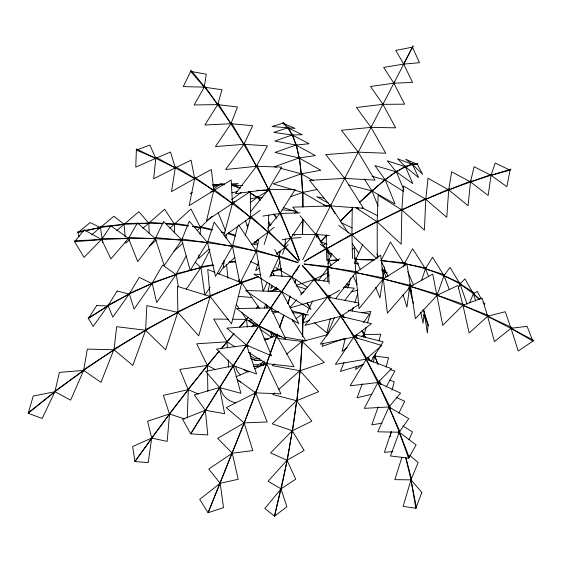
<?xml version="1.0" encoding="UTF-8"?>
<svg xmlns="http://www.w3.org/2000/svg" width="562" height="562" viewBox="0 0 562 562"><rect width="100%" height="100%" fill="white"/><g stroke="black" fill="none" stroke-linecap="round" stroke-linejoin="round"><path stroke-width="0.84" d="M302.981 206.964L303.03 191.473L302.595 192.471L302.848 207.006M102.115 238.302L100.303 226.69L124.026 224.35L148.839 223.191L162.488 223.739M352.241 207.09L351.945 234.846L352.514 258.534M174.304 232.893L174.599 223.297L188.389 225.566M302.7 336.54L303.066 313.47L292.788 312.753M302.426 234.263L302.806 219.798M302.258 339.736L300.466 370.175L278.682 389.473M302.391 335.359L303.066 313.47L305.763 315.675M187.223 418.051L188.305 389.094L219.152 351.257M264.14 244.456L268.109 232.12L268.734 214.979M302.482 234.249L303.108 219.721M403.066 294.86L406.937 307.126L409.67 286.557M198.948 255.022L198.758 258.457L209.078 249.071M200.072 234.424L200.669 226.627L212.338 229.605M285.447 238.857L284.836 247.589L282.581 254.157M224.083 260.199L223.381 268.032L234.888 257.305M226.029 238.45L226.416 234.101M423.586 310.048L424.83 312.261L424.268 312.858L428.012 326.002L427.38 333.006L424.268 312.858L422.75 309.76M245.144 235.78L250.61 217.368L250.526 191.445L206.563 220.648L213.764 190.476L211.354 169.513L194.663 178.576L155.92 157.191L153.665 178.751L175.288 167.834L175.463 166.717C220.22 192.794 262.672 223.304 298.267 261.161M280.031 250.891L279.223 256.939L281.998 276.595M326.915 260.887L326.389 248.818L326.887 247.919L304.449 261.379C363.769 227.069 425.293 195.464 491.012 175.316L506.875 186.682L510.05 170.174L495.227 163.036L491.012 175.316L488.153 195.492L470.52 181.905L451.637 171.782L448.715 189.907L446.762 217.297L425.764 199.278L403.46 186.029L401.851 209.963L401.177 244.175L377.172 221.85L355.816 207.715M273.441 275.359L273.701 273.645M382.799 279.033L379.968 297.93L375.725 287.379M383.059 277.319L384.696 267.006M156.566 157.992L170.518 152L175.288 167.834L171.515 191.607L194.663 178.576L194.881 177.487L213.764 190.476L214.024 189.415L232.457 203.444L223.957 234.951M244.8 144.385L267.463 145.825L256.469 166.282L225.643 169.52L243.929 144.329L252.71 125.719L230.968 123.71L204.898 124.996L217.705 104.602L222.004 89.765L204.238 87.138L183.268 86.611L190.68 71.423L190.883 70.131C238.091 126.155 273.272 191.333 299.146 259.665M258.703 239.342L256.441 251.137L239.897 283.353L232.492 246.325L237.698 225.952M178.294 286.599L176.166 273.785L200.957 267.54L213.679 265.152M264.569 308.201L265.454 303.972M268.088 291.292L269.669 283.684M271.256 276.075L272.134 271.853L281.379 269.191M373.287 362.04L375.416 353.554M356.477 366.143L355.662 369.55L362.715 364.562M363.417 337.165L366.234 327.168M345.187 338.738L342.118 351.44L346.909 347.759M390.105 436.772L391.349 431.658M326.845 332.852L330.351 318.647M392.044 390.154L394.222 381.689L389.48 380.158M327.976 263.831L329.346 259.616L327.611 259.862M386.087 367.105L388.567 357.783L374.714 356.076L372.592 357.572M347.801 288.194L350.618 278.057M354.833 262.84L355.774 259.454L362.834 244.414M378.928 340.944L380.804 334.221L364.028 334.608L361.289 336.715M243.929 144.329L231.27 122.509L230.968 123.71L217.972 103.359L217.705 104.602L204.477 85.867L204.238 87.138L194.15 104.968L217.705 104.602L237.515 106.984L230.968 123.71L215.429 146.577L243.929 144.329L244.259 143.169L256.469 166.282L235.471 193.658L268.503 189.394L295.212 189.45L279.939 213.462L267.645 228.074M367.457 323.038L370.885 311.467L361.436 312.767M294.804 282.784L295.837 279.447M403.354 267.027L404.394 263.704L412.62 248.678L425.448 268.791L428.729 276.918M401.928 457.243L394.847 479.653L410.984 479.85L411.609 479.491L405.982 458.03M294.657 282.77L295.71 279.44M352.198 310.849L353.266 307.512M354.861 302.511L357.797 293.336M256.469 166.282L256.827 165.179L268.503 189.394L250.343 211.951M258.59 261.716L255.682 270.758L259.075 268.06M287.863 303.606L290.322 296.104M287.758 303.557L290.259 296.076M421.556 280.41L425.448 268.791L426.129 267.976L404.394 263.704L381.078 260.55L390.421 241.976L405.069 265.285M391.328 431.693L384.394 452.347L392.929 451.588M271.846 285.377L270.715 288.664L273.378 286.437M278.057 267.301L280.038 261.555M279.602 327.505L283.838 315.149L279.525 327.428M284.33 123.844L295.022 128.403L272.05 126.534L282.798 123.19L283.143 122.2C300.41 140.999 300.544 168.509 302.595 192.471L326.831 206.605M277.235 333.99L266.929 362.968L244.477 422.385L208.095 512.755L199.7 499.358L220.185 483.285L238.204 479.295L232.268 453.19L217.656 438.325L244.161 422.891L267.161 421.971L255.661 392.866L237.234 379.512M378.17 406.923L371.777 424.879L382.069 423.137M436.611 296.42L444.022 275.633L449.993 267.35L460.018 284.014L467.141 304.253M288.51 128.129L302.314 134.725L292.17 134.992L273.757 132.428L287.744 127.764L288.109 126.745L292.17 134.992L309.135 143.76L295.963 145.024L275.057 152.435L299.026 157.95L320.825 170.272L301.267 173.784L273.132 183.844L302.595 192.471L316.982 189.506M362.328 383.804L357.06 397.734L372.044 394.18M458.185 288.812L460.018 284.014L464.914 278.843L473.401 293.708L475.712 300.951M251.607 244.554L268.109 232.12L268.481 231.179L284.836 247.589L288.13 244.709M344.021 362.448L340.417 371.405L363.726 364.478M354.193 337.214L354.847 335.584M469.586 302.862L473.401 293.708L474.124 293.006C453.302 278.295 429.473 268.306 404.394 263.704L405.047 262.868L381.078 260.55L387.991 276.258M323.452 343.185L322.075 346.389L344.415 338.549M326.557 335.978L334.488 317.558M329.192 259.7L331.952 253.462M408.96 439.737L412.48 431.974L402.975 426.003M306.388 314.383L302.335 323.15L309.529 320.27M307.126 312.788L312.648 300.839M267.196 282.588L263.185 291.137L256.441 251.137L238.611 224.962M269.746 277.143L279.623 256.054L298.274 262.749M398.851 413.098L404.731 401.31L396.161 397.278M210.069 249.795L200.957 267.54L186.289 289.142M331.18 256.63L315.781 234.41L316.258 233.483M348.482 233.174L330.484 205.91L330.997 204.912M302.693 259.785L345.23 177.332L344.682 178.4L363.495 208.305L330.484 205.91L292.725 207.153L297.783 213.131M330.484 205.91L309.458 180.318L344.682 178.4L413.147 45.845L412.473 47.159L395.753 50.411L403.713 64.096L412.571 82.417L393.843 83.19L370.541 86.478L382.919 104.335L395.669 127.834L371.018 127.377L341.457 130.251L358.233 152.14L375.009 180.135L344.682 178.4L325.749 154.606L358.233 152.14L385.771 153.229L371.018 127.377L371.623 126.204M371.018 127.377L356.427 107.475L382.919 104.335L383.551 103.113M382.919 104.335L404.626 104.167L393.843 83.19L394.489 81.926M404.373 62.804L403.713 64.096L383.684 67.419L393.843 83.19M176.412 273.82L186.191 255.991M386.192 386.888L394.924 371.061L390.014 369.346M277.059 334.917L256.005 392.29L244.161 422.891L208.095 512.755L223.535 507.605L220.185 483.285L208.755 469.059L232.268 453.19L252.823 450.605L244.161 422.891L226.254 407.633L255.661 392.866L280.965 393.85L266.557 363.614L248.46 352.36M316.511 237.087L317.832 234.895M316.497 237.171L317.811 234.993M296.167 271.116L297.53 268.868M425.891 268.067L432.536 257.213L444.022 275.633L449.27 289.437M371.299 361.022L383.129 341.759L356.02 334.987M302.637 340.811L286.613 354.102M360.453 269.816L355.774 259.454L356.329 258.59L354.615 258.71M415.845 163.661L405.673 159.271L412.382 164.301L418.62 177.585L405.399 166.738L397.517 158.814L412.382 164.301L417.404 164.336L417.98 163.444C393.927 167.251 377.032 187.785 359.237 202.622L372.536 189.963L371.96 190.94L378.043 205.994M238.098 281.576L239.524 279.391M210.118 287.203L204.849 295.113L200.957 267.54L201.175 266.732L212.942 264.878M218.73 274.263L223.999 266.353M303.206 219.728L290.695 238.281L284.365 245.503M176.011 274.558L151.958 283.515L129.211 293.385L134.079 309.051L151.958 283.515L162.608 265.102L176.011 274.558L156.707 302.511L152.063 282.777L176.011 274.558L200.957 267.54L195.246 262.208M299.279 265.707L259.412 325.026L233.68 365.019L190.701 433.857L207.792 434.946L205.327 410.274L194.29 394.868L219.58 387.499L240.936 393.344L233.363 365.714L216.489 349.107L246.542 345.103L271.572 355.865L259.033 325.798L236.525 308.545L270.758 307.927L298.829 323.522L281.632 291.573L253.891 274.13L260.754 274.614M363.586 322.567L369.522 313.954L348.419 310.435M299.75 264.997L271.151 307.119L246.894 344.365L190.701 433.857L182.587 419.28L205.327 410.274L224.617 413.709L219.58 387.499L205.622 371.419L233.363 365.714L256.63 374.011L246.542 345.103L226.816 328.11L259.033 325.798L285.672 339.005L270.758 307.927L245.566 290.533L281.632 291.573L310.99 309.479L307.028 302.792M381.078 260.55L381.682 259.7M318.415 280.754L328.693 266.571L304.105 263.985M352.219 249.31L354.278 247.758L355.816 272.5L358.992 308.735L384.001 277.986L328.187 267.428L304.147 264.105M335.718 298.555L356.385 271.643L328.187 267.428L327.983 249.423M344.696 300.508L354.306 288.158L344.014 287.182M491.012 175.316L510.949 169.113L510.05 170.174L491.012 175.316L491.869 174.255L470.52 181.905L468.069 205.72L448.715 189.907L428.033 178.238L425.764 199.278L424.408 230.153L401.851 209.963L378.135 195.098L377.172 221.85L377.278 258.372M221.386 348.559L233.869 333.891M258.148 239.356L253.68 244.674L257.979 243.929M219.243 351.011L207.631 364.808L169.591 413.534L167.167 441.381L151.663 438.093L132.646 446.509L134.95 461.543L148.227 462.631L151.761 437.686L188.122 389.635L179.847 369.403L207.406 365.412L214.951 369.389M220.901 349.044L234.045 333.463M410.415 285.58L406.937 263.971L383.354 278.843L387.401 313.167L411.265 285.594L355.816 272.5L380.699 255.183L383.256 278M413.365 303.501L409.55 289.163L410.141 288.468L408.813 287.456M239.602 327.288L248.221 317.474M289.95 307.435L296.729 299.651M300.677 295.106L314.706 278.689L302.461 265.51M276.89 254.038L278.042 252.724M239.7 327.056L247.975 317.382M323.452 281.007L326.311 277.769M327.456 276.469L329.177 274.523M320.15 241.913L321.295 240.634L320.811 241.541L321.478 243.135M268.25 223.437L269.395 222.173L270.273 225.51M256.883 308.011L258.035 306.747M377.84 364.239L374.714 356.076L375.268 355.465M256.757 307.962L258.513 306.079M275.682 290.428L277.473 288.51M326.655 235.295L320.811 241.541L327.077 244.372M326.866 235.197L320.811 241.541L316.75 233.904M272.816 291.067L276.455 287.322M352.374 208.931L340.179 221.266L352.416 209.19M272.668 290.968L276.356 287.259M428.012 326.002L428.553 325.454L424.268 312.858L423.024 323.192L420.699 312.254M212.029 216.37L197.227 230.427M484.212 304.449L484.936 303.789L483.011 302.11M410.555 286.444L437.938 294.432L437.166 295.261L463.769 304.421L442.73 325.328L432.747 274.094L410.555 286.444L437.166 295.261L488.519 315.493L469.137 332.971L462.933 305.229L457.897 285.482L437.166 295.261L415.402 318.71L410.555 286.444L383.354 278.843M174.023 251.109L183.043 243.065M149.562 246.016L156.103 240.283M169.85 228.235L191.003 209.022L200.451 227.554L212.211 230.118M274.797 392.873L272.851 394.573L296.694 400.727L318.633 391.7L300.045 370.779L272.38 365.616L274.411 363.972M129.681 239.735L125.719 243.156L125.565 241.449M142.896 228.327L164.652 209.268L174.438 224.224L188.312 226.001M116.734 230.568L138.849 211.719L148.839 223.191L149.162 233.335M91.69 234.797L100.303 227.547L124.026 224.35L124.083 223.465L148.839 223.191L148.951 222.278L163.387 223.381M100.949 227.006L113.931 216.222L124.026 224.35L125.178 237.171M323.143 245.538L325.862 243.346M268.784 231.586L274.172 227.273M510.732 327.463L505.266 311.713L487.626 316.28L511.961 327.541L494.377 341.577L487.626 316.28L462.933 305.229L482.14 298.057L487.373 315.451M276.701 254.052L284.836 247.589L285.25 246.683L298.422 261.119M246.95 225.601L248.341 224.54M250.223 202.692L257.171 197.438L267.505 191.108M339.855 258.632L328.187 267.428L329.156 283.831M231.544 199.672L241.288 192.394M270.751 337.565L274.966 334.425M292.528 321.331L293.933 320.284M296.041 318.71L303.066 313.47M294.741 213.216L296.848 211.67M260.22 210.35L224.224 236.103M532.298 339.596L527.065 326.325L511.02 328.292L518.234 351.053L533.9 340.439L487.626 316.28M213.047 189.253L219.967 184.399L224.076 184.779M270.835 309.051L272.275 308.06M359.188 304.274L340.853 316.315L304.892 325.391L328.166 296.3L302.398 265.615M213.764 190.476L189.19 205.608L194.663 178.576L191.073 160.163L176.082 167.448M214.494 190.04L231.221 179.973L232.457 203.444L232.759 202.418L250.61 217.368L250.954 216.377L268.109 232.12M192.26 192.513L190.139 193.75L191.691 193.082M339.673 290.21L327.653 297.115L290.217 307.85M343.431 288.053L349.445 284.604L346.009 284.105M328.77 272.212L314.228 279.532L296.118 285.278M300.789 293.497L303.993 292.064M155.793 158.322L136.306 150.11L149.836 145.08L155.793 158.322L135.772 167.132L136.397 148.965L175.288 167.834M236.005 376.765L248.868 371.229M254.495 368.805L266.557 363.614L294.01 366.712L276.666 335.633L248.762 320.663L252.057 319.659M246.788 346.536L248.404 345.946M264.554 340.052L276.666 335.633L281.71 336.554M258.169 276.897L241.744 282.827L210.364 295.612L198.702 335.858L177.859 312.339L146.851 305.623L145.621 330.266L132.822 365.433L114.03 349.768L87.328 349.093L83.633 370.407L70.629 400.144L54.914 391.721L33.235 396.091L28.241 413.281L42.164 418.472L54.914 391.721L59.396 372.395L83.633 370.407C132.997 335.662 185.699 305.426 241.744 282.827L242.067 281.998L258.316 276.511M213.532 186.703L219.967 184.399L220.185 183.535L224.512 184.252M290.392 196.791L302.595 192.471L301.696 172.766L301.267 173.784L280.375 168.263M272.64 313.392L278.408 311.636M210.694 191.916L214.017 190.94M327.084 334.819L302.201 341.485L277.551 338.415M272.514 271.003L281.639 268.615M269.198 291.383L278.555 289.065M231.965 192.871L237.087 191.635M314.931 234.628L317.446 234.017M351.285 291.755L358.022 290.196M83.717 231.263L77.907 232.57L79.045 236.546M85.375 230.891L100.303 227.547L90.187 222.559L77.907 232.57L77.872 231.748L100.303 227.547M231.755 202.334L235.991 201.519M250.392 198.744L257.171 197.438L262.363 197.782M222.152 263.55L223.852 263.234M282.082 239.763L290.695 238.281L301.035 237.6M222.187 263.416L223.873 263.149M248.263 218.267L250.828 217.873M262.812 216.061L279.939 213.462L300.122 212.836M213.124 185.327L219.967 184.399L212.387 184.912M269.395 224.814L271.137 224.617M215.843 185.256L220.206 184.835M228.938 262.524L235.724 261.899M331.011 265.201L328.84 260.48L338.289 259.834M316.554 236.581L318.275 236.469M229.268 261.759L235.345 261.4M222.58 184.28L224.322 184.21M231.291 183.9L238.267 183.598L232.289 185.537L232.542 184.645L240.185 187.863M328.84 260.48L338.401 260.122M292.261 234.663L315.781 234.41L329.655 235.604M242.742 185.544L232.289 185.537L240.086 188.193M228.362 319.202L213.686 319.075L226.978 341.815L227.371 347.815M232.682 319.244L246.486 319.364L256.349 326.431M354.404 257.277L355.774 259.454L374.777 259.63M257.34 166.31L281.667 167.132L268.503 189.394L268.882 188.347L279.939 213.462L280.34 212.478L290.695 238.281L291.116 237.361L299.511 260.339M256.939 190.244L268.243 190.658M165.902 223.88L174.438 224.224L165.088 223.507M355.774 259.454L374.095 260.248M270.189 275.282L291.629 276.799L307.597 287.33M271.376 311.264L278.225 311.741M238.162 296.371L251.853 297.46M282.11 209.795L294.123 210.848M328.285 266.353L330.013 266.529M354.784 263.058L358.17 263.48M192.647 226.556L200.451 227.554L192.696 226.275M328.833 281.632L314.228 279.532L341.408 315.535L320.277 344.19L353.709 337.038L371.482 323.635L340.853 316.315L327.653 297.115L358.963 302.988M354.896 263.416L358.331 264.007M191.502 71.571L206.296 74.184L204.238 87.138L190.68 71.423M323.452 204.954L329.465 206.008M285.067 337.165L306.072 341.001L292.409 319.673M324.288 198.295L316.666 196.7L328.7 203.332M221.456 232.134L224.814 232.865M291.706 310.842L308.538 315.036M221.498 231.951L224.828 232.808M348.271 184.75L371.96 190.94L395.065 204.013L385.209 179.924L374.945 165.565L396.358 171.888L412.775 183.528L405.399 166.738L387.288 160.844L396.358 171.888L403.952 189.949M276.195 167.16L274.523 166.717L299.026 157.95L315.345 155.597L295.963 145.024L274.783 141.027L292.17 134.992L292.549 133.96L295.963 145.024L296.364 143.984L299.026 157.95L299.448 156.91L301.267 173.784L313.357 180.774M372.03 176.306L385.209 179.924L403.474 191.389M382.019 269.795L384.534 270.519L383.958 271.305L386.017 277.017M227.322 233.49L235.597 236.068M297.403 262.595L256.799 250.223L256.441 251.137L207.778 241.632L190.23 270.441L181.737 239.988L181.933 239.012L232.492 246.325L232.794 245.39L279.223 256.939L274.663 249.591M296.378 286.051L305.588 288.917M425.448 268.791L444.732 274.853L444.022 275.633L460.735 283.276L460.018 284.014L473.401 293.708L479.808 299.307M283.213 207.603L297.2 212.022M184.757 418.985L169.457 414.004L147.588 421.205L151.663 438.093L134.95 461.543L169.457 414.004L163.387 395.36L188.122 389.635L198.449 394.067M293.273 234.635L294.924 235.19M381.521 270.47L387.077 272.837M228.411 232.879L235.78 235.464M215.014 272.324L207.722 269.458L210.118 296.413L231.502 323.874L241.744 282.827L241.33 280.312M217.445 273.28L241.744 282.827L259.412 308.426M254.565 242.201L256.167 242.861M327.758 275.31L329.353 275.998M254.867 241.379L256.448 242.096M250.392 261.428L258.155 265.152M341.141 222.636L352.107 227.912M490.24 174.93L474.089 166.703L470.52 181.905L471.342 180.852L448.715 189.907L449.495 188.86L425.764 199.278L426.495 198.26L401.851 209.963L402.533 208.959L377.172 221.85L377.797 220.88L351.945 234.846L338.647 225.531M362.146 207.778L377.72 215.843M386.951 272.992L383.958 271.305L382.097 268.411M278.914 251.362L280.417 252.212M327.962 252.387L331.728 254.551M275.802 267.66L291.629 276.799L301.752 293.884M511.02 328.292L532.917 341.155M250.603 193.384L257.171 197.438L260.347 200.388M235.134 346.894L226.978 341.815L196.707 343.796L207.406 365.412L207.511 371.44M248.615 191.389L257.171 197.438L257.494 196.503L260.431 199.538M259.869 328.953L271.839 337.53L270.863 331.468M320.073 244.126L326.389 248.818L338.106 260.48M314.551 322.827L328.067 333.828M409.817 455.473L418.17 462.505L410.984 479.85L403.123 506.383L415.859 508.273L416.47 507.985L410.984 479.85L405.82 458.121M408.286 288.074L411.721 291.671M282.798 123.19L287.744 127.764M376.659 258.646L351.945 234.846L352.507 233.911L326.389 248.818L326.241 234.93M478.81 299.075L473.401 293.708L477.3 291.425L481.367 299.082M315.106 278.506L316.905 280.361M300.038 215.794L315.781 234.41M328.861 295.76L329.971 297.115M273.413 214.059L276.539 218.112M328.37 295.802L329.936 297.846M409.55 289.163L411.588 291.826M307.21 303.677L309.774 307.217M274.144 214.185L276.666 217.768M342.651 315.078L344.59 317.888M362.174 330.414L364.576 333.94L364.028 334.608L365.553 337.678M236.293 304.344L239.201 308.636M241.632 312.212L246.486 319.364L247.371 327.154M352.283 243.655L358.626 253.104M342.511 315.254L343.916 317.425M364.169 178.835L371.96 190.94L385.799 178.941L385.209 179.924L396.955 170.918L396.358 171.888L405.996 165.79L405.399 166.738L412.972 163.373L412.382 164.301L422.568 174.29L417.404 164.336M376.884 254.01L378.746 256.918M361.724 330.962L365.693 337.699M272.134 271.853L274.418 275.563M355.613 335.528L357.369 338.535M368.349 357.348L370.548 361.106M329.922 204.582L334.959 213.609M355.584 335.521L357.235 338.521M367.513 357.256L369.157 360.256M409.789 283.95L410.555 285.454M379.28 380.607L381.219 384.541M379.02 381.254L380.46 384.38M353.161 275.752L357.046 284.59M407.745 271.594L413.435 285.004M374.714 356.076L378.043 364.036M389.297 405.132L390.618 408.356M357.671 207.357L358.64 209.767M218.161 212.661L225.531 230.856M423.748 314.783L425.575 319.588M389.318 406.186L390.253 408.651M398.444 431.511L399.259 433.941M245.404 220.452L247.835 227.926M398.219 431.665L398.725 433.309M102.396 239.96L102.811 242.44M266.521 304.611L267.076 308.074M250.216 352.262L250.708 356.596M226.563 264.484L227.94 278.302M228.158 359.813L228.664 367.527M329.817 295.05L330.02 298.506M327.26 268.65L327.829 281.583M207.54 373.168L207.863 391.264M235.759 402.75A18.279 17.745 26.6 0 1 220.332 387.204M255.534 391.285A18.279 17.745 26.6 0 1 254.08 394.405M240.747 382.048A12.785 12.371 26.8 0 1 237.881 380.312M233.3 367.822A12.785 12.371 26.8 0 1 234.059 365.497M240.585 374.938A13.038 12.589 26.9 0 1 235.717 366.326M248.868 371.995A13.291 12.814 26.9 0 1 243.388 369.36M264.456 362.385A13.291 12.814 26.9 0 1 263.311 365.574M261.688 364.014A12.448 11.985 27 0 1 260.311 364.857M258.148 365.736A12.448 11.985 27 0 1 255.752 366.192M264.681 362.462A13.558 13.045 27 0 1 253.588 366.529M264.273 361.029A12.505 12.034 27 0 1 253.258 364.675M257.298 360.263A12.701 12.202 27 0 1 255.682 360.094M254.888 359.94A12.701 12.202 27 0 1 251.734 358.767M261.499 360.235A13.832 13.291 27.1 0 1 250.638 358.423M259.763 358.767A12.764 12.259 27.1 0 1 250.399 355.943M252.001 326.943A14.422 13.804 27.2 0 1 253.35 324.977M253.631 326.002A14.738 14.078 27.2 0 1 253.764 324.386M268.587 339.139A13.6 12.989 27.2 0 1 263.824 338.085M273.476 334.011A15.069 14.359 27.2 0 1 270.849 333.933M267.294 307.456A14.556 13.804 27.3 0 1 266.557 305.124M101.553 238.478L101.546 239.461L110.911 258.892L128.515 238.4L137.423 222.966L155.33 238.576L164.223 265.482L181.737 239.988L189.296 221.133L207.526 242.587L215.52 276.427L232.492 246.325L214.185 222.095L207.526 242.587L155.463 237.6L155.33 238.576L137.711 261.618L128.515 238.4L128.593 237.417L181.737 239.988L163.64 221.407L155.33 238.576L101.553 238.478M107.869 305.264L112.814 317.123L129.155 294.074L139.236 277.389L151.958 283.515L129.155 294.074L107.869 305.264M114.065 349.107L100.991 382.336L83.633 370.407L83.605 369.803L114.03 349.768L116.643 326.677L145.621 330.266L165.593 349.817L178.035 311.58L210.118 296.413L177.409 286.409L177.859 312.339L145.727 329.55L145.621 330.266L114.065 349.107M302.201 341.485L300.045 370.779L297.101 400.2L272.226 423.853L292.296 430.738L304.133 450.527L287.02 460.271L268.074 481.241L281.028 488.863L286.866 506.748L274.502 516.155L264.807 508.469L281.365 488.547C289.493 449.621 296.272 410.386 300.045 370.779L324.33 362.56L302.201 341.485M296.694 400.727L292.69 430.281L270.596 452.902L287.02 460.271L295.738 479.175L281.028 488.863L274.502 516.155L287.379 459.885L292.296 430.738L311.84 421.205L296.694 400.727M399.217 432.234L390.478 455.972L408.567 458.135L409.298 457.665C390.674 408.672 369.74 360.242 340.853 316.315L354.299 336.301L335.395 364.373L366.094 359.167L391.545 368.707L377.882 382.532L364.288 408.349L388.96 406.958L408.792 418.613L399.217 432.234L408.567 458.135L416.133 444.893L399.217 432.234L377.783 431.806L388.96 406.958L400.566 393.147L377.882 382.532L350.112 385.813L366.719 358.472L353.709 337.038L381.816 345.482L366.094 359.167L378.535 381.886L377.882 382.532L389.642 406.368L388.96 406.958L399.926 431.7L399.217 432.234M421.844 492.438L415.859 508.273L410.984 479.85L421.844 492.438M412.473 47.159L403.713 64.096L419.463 62.733L412.473 47.159M117.191 291.004L107.848 305.904L93.116 326.424L88.199 318.078L107.848 305.904L129.155 294.074L117.191 291.004M96.692 305.588L88.22 318.668L107.848 305.904L96.692 305.588M110.862 225.805L101.546 239.461L84.075 257.347L74.655 241.744L74.598 240.775L128.515 238.4L110.862 225.805M84.195 229.914L74.655 241.744L101.546 239.461L84.195 229.914M54.914 391.721L28.241 413.281L28.1 412.796L54.914 391.721L83.633 370.407L54.83 391.18L54.914 391.721"/></g></svg>
